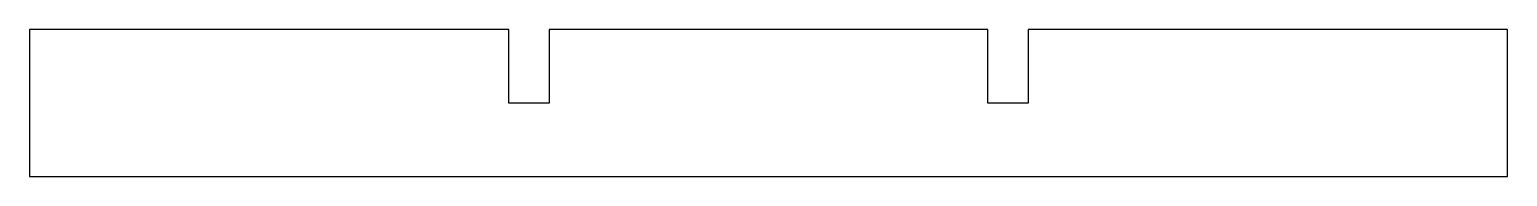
# Model space of a CAD drawing. Header units: millimetres. Extents: x -6 to 197, y 0 to 20.
import ezdxf

# ---------------------------------------------------------------- set-up
doc = ezdxf.new("R2010")
doc.units = ezdxf.units.MM
doc.layers.get('0').update_dxf_attribs({"linetype": 'CONTINUOUS'})

msp = doc.modelspace()

# ---------------------------------------------------------------- linework, layer by layer
msp.add_lwpolyline([(131, 10), (125.5, 10), (125.5, 20), (65.5, 20), (65.5, 10), (60, 10), (60, 20), (-5.5, 20), (-5.5, 0), (196.5, 0), (196.5, 20), (131, 20)], close=True)

doc.saveas('drawing.dxf')
